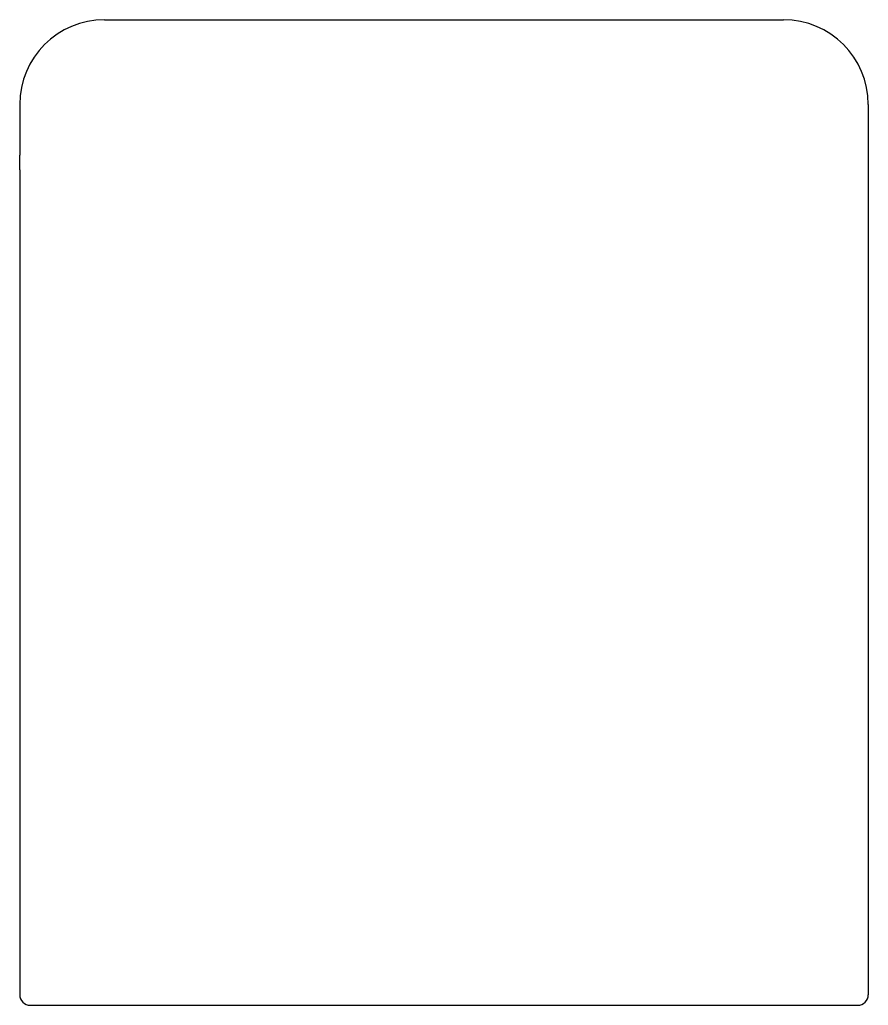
# Model space of a CAD drawing. Header units: millimetres. Extents: x -71 to 329, y -85 to 379.
import ezdxf

# ---------------------------------------------------------------- set-up
doc = ezdxf.new("R2010")
doc.units = ezdxf.units.MM
doc.layers.add('30003411_-_BASE_', color=7, linetype='Continuous')

msp = doc.modelspace()

# ---------------------------------------------------------------- linework, layer by layer
at = {"layer": '30003411_-_BASE_', "color": 7, "linetype": 'Continuous'}
for p, q in [((-31.23, 379.08), (288.77, 379.08)), ((-71.23, 339.08), (-71.23, 315.25)), ((328.77, 339.08), (328.77, 315.25)), ((-71.23, 308.34), (-71.23, 315.25)), ((328.77, 315.25), (328.77, 308.34)), ((-71.23, 308.34), (-71.23, -80.48)), ((328.77, 308.34), (328.77, -80.48)), ((-66.23, -85.48), (323.77, -85.48))]:
    msp.add_line(p, q, dxfattribs=at)
for centre, radius, start, end in [((-31.23, 339.08), 40, 90, 180), ((288.77, 339.08), 40, 0, 90), ((-66.23, -80.48), 5, 180, 270), ((323.77, -80.48), 5, 270, 0)]:
    msp.add_arc(centre, radius, start, end, dxfattribs=at)

doc.saveas('drawing.dxf')
